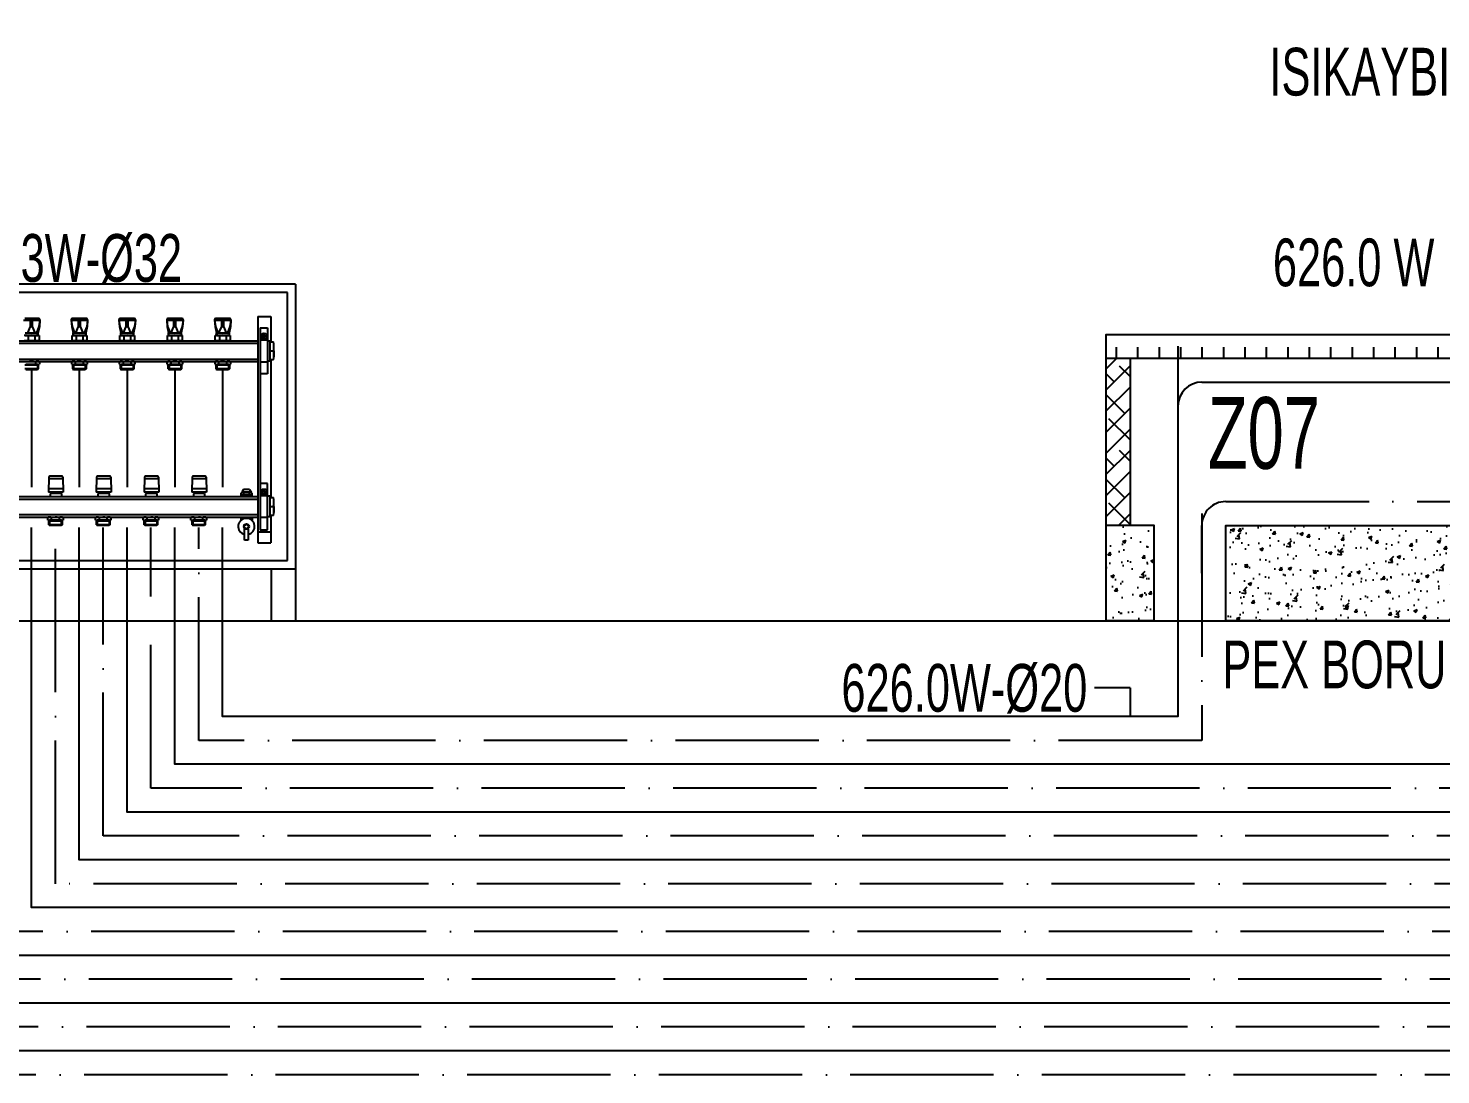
# Model space of a CAD drawing. Header units: centimetres. Extents: x 275281 to 287704, y -444050 to -441150.
# Drawn here: x 283860.6 to 284156.3, y -443296.6 to -443077.5 of the extents above; entities that cross this region are included whole.
import ezdxf
from ezdxf.enums import TextEntityAlignment as Align

# ---------------------------------------------------------------- set-up
doc = ezdxf.new("R2010")
doc.units = ezdxf.units.CM
doc.linetypes.add('ROTAS_ISITMA_DONUS', pattern=[40, 30, -5, 0, -5])
for name, color, linetype in [('ROTAS-ISITMA-CAP', 41, 'Continuous'), ('ROTAS-ISITMA-DONUS-BORU', 30, 'ROTAS_ISITMA_DONUS'), ('ROTAS-ISITMA-GIDIS-BORU', 10, 'Continuous'), ('ROTAS-ISITMA-KOLLEKTOR', 1, 'Continuous'), ('ROTAS-ISITMA-SEMA-DETAY', 7, 'Continuous'), ('ROTAS-SEMA-KAT-BANDI', 7, 'Continuous')]:
    doc.layers.add(name, color=color, linetype=linetype)
doc.styles.add('ROTAS-YAZI', font='arial.ttf')
pattern_1 = [(50, (-135697.04, 398449.737), (7.17260183, -0.62752135), [0.75, -8.25]), (355, (-135697.04, 398449.737), (-1.38751334, 7.52192134), [0.6, -6.6]), (100.4514445, (-135696.442, 398449.6846), (5.78508847, 6.89439991), [0.63740192, -7.01142112]), (46.1842, (-135697.04, 398451.737), (10.6724133, -1.6551928), [1.125, -12.375]), (96.6356355, (-135696.15, 398451.599), (9.34661946, 9.741186), [0.95610342, -10.5171376]), (351.184164, (-135697.04, 398451.737), (9.34661945, 9.741186), [0.9, -9.9]), (21, (-135696.04, 398451.237), (5.96907052, -4.02618891), [0.75, -8.25]), (326, (-135696.04, 398451.237), (2.43315332, 7.25150045), [0.6, -6.6]), (71.4514447, (-135695.5425, 398450.9014), (8.40222377, 3.22531153), [0.6374019, -7.01142112]), (37.5, (-135697.04, 398449.737), (0.121598553, 3.328938538), [0, -6.52, 0, -6.7, 0, -6.625]), (7.5, (-135697.04, 398449.737), (2.630695374, 3.94411712), [0, -3.82, 0, -6.37, 0, -2.525]), (327.5, (-135699.27, 398449.737), (5.338224362, -0.225548717), [0, -2.5, 0, -7.8, 0, -10.35]), (317.5, (-135700.27, 398449.737), (5.831861693, 1.001049823), [0, -3.25, 0, -5.18, 0, -7.35])]
pattern_2 = [(45, (-135697.04, 398444.737), (-2.209708691, 2.209708691), []), (135, (-135697.04, 398444.737), (-6.629126074, 2.209708691), [7.8125, -4.6875])]

# ---------------------------------------------------------------- blocks, each defined once
blk = doc.blocks.new('ROTAS-YI-KOMBI-KOLLEKTOR-8')
at = {"color": 15}
for p, q in [((100.29, 70.49, 0), (-14.7, 70.49, 0)), ((98.57, 68.77, 0), (-12.98, 68.77, 0)), ((98.57, 12.63, 0), (98.57, 68.77, 0)), ((100.29, 70.49, 0), (100.29, 0, 0)), ((-12.98, 12.63, 0), (98.57, 12.63, 0)), ((-14.7, 10.9, 0), (100.29, 10.9, 0)), ((95.2, 10.9, 0), (95.2, 0, 0)), ((-14.7, 0, 0), (100.29, 0, 0))]:
    blk.add_line(p, q, dxfattribs=at)
at = {"color": 7}
for p, q in [((43.31, 62.96), (46.74, 62.96)), ((46.49, 63.31), (43.57, 63.31)), ((44.82, 61.63), (44.82, 62.96)), ((45.24, 61.63), (45.24, 62.96)), ((46.74, 62.96), (46.55, 61.63)), ((46.74, 62.96), (46.64, 61.63)), ((46.74, 63.05), (46.74, 62.96)), ((53.31, 63.05), (53.31, 62.96)), ((53.31, 62.96), (53.5, 61.63)), ((53.31, 62.96), (56.74, 62.96)), ((53.31, 62.96), (53.42, 61.63)), ((56.49, 63.31), (53.57, 63.31)), ((54.82, 61.63), (54.82, 62.96)), ((55.24, 61.63), (55.24, 62.96)), ((56.74, 62.96), (56.55, 61.63)), ((56.74, 62.96), (56.64, 61.63)), ((56.74, 63.05), (56.74, 62.96)), ((63.31, 63.05), (63.31, 62.96)), ((63.31, 62.96), (63.5, 61.63)), ((63.31, 62.96), (66.74, 62.96)), ((63.31, 62.96), (63.42, 61.63)), ((66.49, 63.31), (63.57, 63.31)), ((64.82, 61.63), (64.82, 62.96)), ((65.24, 61.63), (65.24, 62.96)), ((66.74, 62.96), (66.55, 61.63)), ((66.74, 62.96), (66.64, 61.63)), ((66.74, 63.05), (66.74, 62.96)), ((73.31, 63.05), (73.31, 62.96)), ((73.31, 62.96), (73.5, 61.63)), ((73.31, 62.96), (76.74, 62.96)), ((73.31, 62.96), (73.42, 61.63)), ((76.49, 63.31), (73.57, 63.31)), ((74.82, 61.63), (74.82, 62.96)), ((75.24, 61.63), (75.24, 62.96)), ((76.74, 62.96), (76.55, 61.63)), ((76.74, 62.96), (76.64, 61.63)), ((76.74, 63.05), (76.74, 62.96)), ((83.31, 63.05), (83.31, 62.96)), ((83.31, 62.96), (83.5, 61.63)), ((83.31, 62.96), (86.74, 62.96)), ((83.31, 62.96), (83.42, 61.63)), ((86.49, 63.31), (83.57, 63.31)), ((84.82, 61.63), (84.82, 62.96)), ((85.24, 61.63), (85.24, 62.96)), ((86.74, 62.96), (86.55, 61.63)), ((86.74, 62.96), (86.64, 61.63)), ((86.74, 63.05), (86.74, 62.96)), ((92.4, 63.72), (92.4, 16.39)), ((92.4, 63.72), (95.09, 63.72)), ((95.09, 63.72), (95.09, 58.44)), ((43.7, 60.3), (46.36, 60.3)), ((43.7, 59.79), (46.36, 59.79)), ((44.25, 60.3), (44.82, 61.63)), ((44.33, 59.8), (44.33, 58.62)), ((44.82, 61.63), (45.24, 61.63)), ((45.8, 60.3), (45.24, 61.63)), ((45.72, 59.8), (45.72, 58.62)), ((46.02, 60.3), (45.8, 60.3)), ((46.55, 61.63), (46.02, 60.3)), ((46.64, 61.63), (46.36, 60.3)), ((46.36, 60.3), (46.36, 59.79)), ((46.57, 59.75), (46.57, 58.62)), ((53.42, 61.63), (53.7, 60.3)), ((53.48, 58.62), (53.48, 59.74)), ((53.5, 61.63), (54.03, 60.3)), ((53.7, 60.3), (56.36, 60.3)), ((53.7, 59.79), (53.7, 60.3)), ((53.7, 59.79), (56.36, 59.79)), ((54.25, 60.3), (54.82, 61.63)), ((54.33, 59.8), (54.33, 58.62)), ((54.82, 61.63), (55.24, 61.63)), ((55.8, 60.3), (55.24, 61.63)), ((55.72, 59.8), (55.72, 58.62)), ((56.02, 60.3), (55.8, 60.3)), ((56.55, 61.63), (56.02, 60.3)), ((56.64, 61.63), (56.36, 60.3)), ((56.36, 60.3), (56.36, 59.79)), ((56.57, 59.75), (56.57, 58.62)), ((63.42, 61.63), (63.7, 60.3)), ((63.48, 58.62), (63.48, 59.74)), ((63.5, 61.63), (64.03, 60.3)), ((63.7, 60.3), (66.36, 60.3)), ((63.7, 59.79), (63.7, 60.3)), ((63.7, 59.79), (66.36, 59.79)), ((64.25, 60.3), (64.82, 61.63)), ((64.33, 59.8), (64.33, 58.62)), ((64.82, 61.63), (65.24, 61.63)), ((65.8, 60.3), (65.24, 61.63)), ((65.72, 59.8), (65.72, 58.62)), ((66.02, 60.3), (65.8, 60.3)), ((66.55, 61.63), (66.02, 60.3)), ((66.64, 61.63), (66.36, 60.3)), ((66.36, 60.3), (66.36, 59.79)), ((66.57, 59.75), (66.57, 58.62)), ((73.42, 61.63), (73.7, 60.3)), ((73.48, 58.62), (73.48, 59.74)), ((73.5, 61.63), (74.03, 60.3)), ((73.7, 60.3), (76.36, 60.3)), ((73.7, 59.79), (73.7, 60.3)), ((73.7, 59.79), (76.36, 59.79)), ((74.25, 60.3), (74.82, 61.63)), ((74.33, 59.8), (74.33, 58.62)), ((74.82, 61.63), (75.24, 61.63)), ((75.8, 60.3), (75.24, 61.63)), ((75.72, 59.8), (75.72, 58.62)), ((76.02, 60.3), (75.8, 60.3)), ((76.55, 61.63), (76.02, 60.3)), ((76.64, 61.63), (76.36, 60.3)), ((76.36, 60.3), (76.36, 59.79)), ((76.57, 59.75), (76.57, 58.62)), ((83.42, 61.63), (83.7, 60.3)), ((83.48, 58.62), (83.48, 59.74)), ((83.5, 61.63), (84.03, 60.3)), ((83.7, 60.3), (86.36, 60.3)), ((83.7, 59.79), (83.7, 60.3)), ((83.7, 59.79), (86.36, 59.79)), ((84.25, 60.3), (84.82, 61.63)), ((84.33, 59.8), (84.33, 58.62)), ((84.82, 61.63), (85.24, 61.63)), ((85.8, 60.3), (85.24, 61.63)), ((85.72, 59.8), (85.72, 58.62)), ((86.02, 60.3), (85.8, 60.3)), ((86.55, 61.63), (86.02, 60.3)), ((86.64, 61.63), (86.36, 60.3)), ((86.36, 60.3), (86.36, 59.79)), ((86.57, 59.75), (86.57, 58.62)), ((92.89, 61.36), (92.89, 19.09)), ((92.89, 61.36), (94.39, 61.36)), ((93.58, 59.66), (93.19, 59.66)), ((93.19, 59.66), (93.19, 59.53)), ((93.19, 59.53), (93.58, 59.53)), ((93.58, 60.01), (93.58, 59.66)), ((93.71, 60.01), (93.58, 60.01)), ((93.58, 59.53), (93.58, 59.14)), ((93.58, 59.14), (93.71, 59.14)), ((93.71, 59.66), (93.71, 60.01)), ((94.09, 59.66), (93.71, 59.66)), ((93.71, 59.14), (93.71, 59.53)), ((93.71, 59.53), (94.09, 59.53)), ((94.09, 59.53), (94.09, 59.66)), ((94.39, 61.36), (94.39, 51.71)), ((2.65, 58.62), (92.4, 58.62)), ((2.65, 58.14), (92.4, 58.14)), ((46.57, 58.62), (43.48, 58.62)), ((56.57, 58.62), (53.48, 58.62)), ((66.57, 58.62), (63.48, 58.62)), ((76.57, 58.62), (73.48, 58.62)), ((86.57, 58.62), (83.48, 58.62)), ((92.89, 58.85), (94.4, 58.85)), ((94.39, 58.68), (94.87, 58.68)), ((94.87, 58.68), (94.87, 54.39)), ((94.87, 58.43), (95.65, 58.43)), ((94.87, 56.53), (95.73, 56.53)), ((95.73, 58.04), (95.69, 58.04)), ((95.73, 56.53), (95.73, 57.83)), ((95.73, 56.53), (95.73, 55.28)), ((2.65, 54.81), (92.4, 54.81)), ((2.65, 54.33), (92.4, 54.33)), ((46.42, 53.53), (43.63, 53.53)), ((43.68, 54.33), (46.34, 54.33)), ((46.33, 53.69), (43.79, 53.69)), ((45.81, 54.33), (45.81, 53.68)), ((46.26, 53.69), (46.42, 53.53)), ((46.26, 53.69), (46.26, 52.62)), ((46.42, 53.53), (46.42, 52.78)), ((46.64, 54.26), (46.64, 53.75)), ((53.42, 53.74), (53.42, 54.27)), ((53.79, 53.69), (53.63, 53.53)), ((53.63, 52.78), (53.63, 53.53)), ((56.42, 53.53), (53.63, 53.53)), ((53.68, 54.33), (56.34, 54.33)), ((53.79, 53.69), (53.79, 52.62)), ((56.33, 53.69), (53.79, 53.69)), ((54.17, 54.33), (54.17, 53.68)), ((55.81, 54.33), (55.81, 53.68)), ((56.26, 53.69), (56.42, 53.53)), ((56.26, 53.69), (56.26, 52.62)), ((56.42, 53.53), (56.42, 52.78)), ((56.64, 54.26), (56.64, 53.75)), ((63.42, 53.74), (63.42, 54.27)), ((63.79, 53.69), (63.63, 53.53)), ((63.63, 52.78), (63.63, 53.53)), ((66.42, 53.53), (63.63, 53.53)), ((63.68, 54.33), (66.34, 54.33)), ((63.79, 53.69), (63.79, 52.62)), ((66.33, 53.69), (63.79, 53.69)), ((64.17, 54.33), (64.17, 53.68)), ((65.81, 54.33), (65.81, 53.68)), ((66.26, 53.69), (66.42, 53.53)), ((66.26, 53.69), (66.26, 52.62)), ((66.42, 53.53), (66.42, 52.78)), ((66.64, 54.26), (66.64, 53.75)), ((73.42, 53.74), (73.42, 54.27)), ((73.79, 53.69), (73.63, 53.53)), ((73.63, 52.78), (73.63, 53.53)), ((76.42, 53.53), (73.63, 53.53)), ((73.68, 54.33), (76.34, 54.33)), ((73.79, 53.69), (73.79, 52.62)), ((76.33, 53.69), (73.79, 53.69)), ((74.17, 54.33), (74.17, 53.68)), ((75.81, 54.33), (75.81, 53.68)), ((76.26, 53.69), (76.42, 53.53)), ((76.26, 53.69), (76.26, 52.62)), ((76.42, 53.53), (76.42, 52.78)), ((76.64, 54.26), (76.64, 53.75)), ((83.42, 53.74), (83.42, 54.27)), ((83.79, 53.69), (83.63, 53.53)), ((83.63, 52.78), (83.63, 53.53)), ((86.42, 53.53), (83.63, 53.53)), ((83.68, 54.33), (86.34, 54.33)), ((83.79, 53.69), (83.79, 52.62)), ((86.33, 53.69), (83.79, 53.69)), ((84.17, 54.33), (84.17, 53.68)), ((85.81, 54.33), (85.81, 53.68)), ((86.26, 53.69), (86.42, 53.53)), ((86.26, 53.69), (86.26, 52.62)), ((86.42, 53.53), (86.42, 52.78)), ((86.64, 54.26), (86.64, 53.75)), ((92.89, 54.25), (94.4, 54.25)), ((94.86, 54.39), (94.39, 54.39)), ((95.65, 54.65), (94.87, 54.65)), ((95.09, 54.62), (95.09, 25.87)), ((95.73, 55.03), (95.69, 55.03)), ((46.42, 52.78), (43.63, 52.78)), ((46.26, 52.61), (43.79, 52.61)), ((46.42, 52.78), (46.26, 52.61)), ((53.63, 52.78), (53.79, 52.61)), ((56.42, 52.78), (53.63, 52.78)), ((56.26, 52.61), (53.79, 52.61)), ((56.42, 52.78), (56.26, 52.61)), ((63.63, 52.78), (63.79, 52.61)), ((66.42, 52.78), (63.63, 52.78)), ((66.26, 52.61), (63.79, 52.61)), ((66.42, 52.78), (66.26, 52.61)), ((73.63, 52.78), (73.79, 52.61)), ((76.42, 52.78), (73.63, 52.78)), ((76.26, 52.61), (73.79, 52.61)), ((76.42, 52.78), (76.26, 52.61)), ((83.63, 52.78), (83.79, 52.61)), ((86.42, 52.78), (83.63, 52.78)), ((86.26, 52.61), (83.79, 52.61)), ((86.42, 52.78), (86.26, 52.61)), ((94.39, 51.71), (92.89, 51.71)), ((48.64, 30.12), (48.57, 26.94)), ((51.59, 29.76), (48.63, 29.76)), ((51.37, 30.33), (48.85, 30.33)), ((51.58, 30.12), (51.65, 26.94)), ((58.64, 30.12), (58.57, 26.94)), ((61.59, 29.76), (58.63, 29.76)), ((61.37, 30.33), (58.85, 30.33)), ((61.58, 30.12), (61.65, 26.94)), ((68.64, 30.12), (68.57, 26.94)), ((71.59, 29.76), (68.63, 29.76)), ((71.37, 30.33), (68.85, 30.33)), ((71.58, 30.12), (71.65, 26.94)), ((78.64, 30.12), (78.57, 26.94)), ((81.59, 29.76), (78.63, 29.76)), ((81.37, 30.33), (78.85, 30.33)), ((81.58, 30.12), (81.65, 26.94)), ((51.65, 26.94), (48.57, 26.94)), ((51.63, 27.65), (48.59, 27.65)), ((49, 26.72), (48.89, 26.61)), ((48.89, 26.61), (48.89, 26.11)), ((51.22, 26.72), (49, 26.72)), ((49.18, 26.94), (49.18, 26.72)), ((51.04, 26.72), (51.04, 26.94)), ((51.22, 26.72), (51.32, 26.61)), ((51.32, 26.11), (51.32, 26.61)), ((61.65, 26.94), (58.57, 26.94)), ((61.63, 27.65), (58.59, 27.65)), ((59, 26.72), (58.89, 26.61)), ((58.89, 26.61), (58.89, 26.11)), ((61.22, 26.72), (59, 26.72)), ((59.18, 26.94), (59.18, 26.72)), ((61.04, 26.72), (61.04, 26.94)), ((61.22, 26.72), (61.32, 26.61)), ((61.32, 26.11), (61.32, 26.61)), ((71.65, 26.94), (68.57, 26.94)), ((71.63, 27.65), (68.59, 27.65)), ((69, 26.72), (68.89, 26.61)), ((68.89, 26.61), (68.89, 26.11)), ((71.22, 26.72), (69, 26.72)), ((69.18, 26.94), (69.18, 26.72)), ((71.04, 26.72), (71.04, 26.94)), ((71.22, 26.72), (71.32, 26.61)), ((71.32, 26.11), (71.32, 26.61)), ((81.65, 26.94), (78.57, 26.94)), ((81.63, 27.65), (78.59, 27.65)), ((79, 26.72), (78.89, 26.61)), ((78.89, 26.61), (78.89, 26.11)), ((81.22, 26.72), (79, 26.72)), ((79.18, 26.94), (79.18, 26.72)), ((81.04, 26.72), (81.04, 26.94)), ((81.22, 26.72), (81.32, 26.61)), ((81.32, 26.11), (81.32, 26.61)), ((88.82, 26.79), (88.82, 26.01)), ((90.97, 26.83), (89.02, 26.83)), ((89.39, 27.51), (89.03, 26.98)), ((89.03, 26.98), (89.03, 26.83)), ((90.97, 26.98), (89.03, 26.98)), ((90.61, 27.51), (89.39, 27.51)), ((89.41, 26.83), (89.41, 26.83)), ((89.41, 26.78), (89.41, 26.35)), ((90.57, 26.83), (90.57, 26.83)), ((90.57, 26.78), (90.57, 26.35)), ((90.61, 27.51), (90.97, 26.98)), ((90.97, 26.83), (90.97, 26.98)), ((91.18, 26.35), (91.18, 26.78)), ((94.39, 28.75), (92.89, 28.75)), ((93.2, 27.05), (93.57, 27.05)), ((93.2, 26.92), (93.2, 27.05)), ((93.57, 26.92), (93.2, 26.92)), ((93.57, 27.4), (93.7, 27.4)), ((93.57, 27.05), (93.57, 27.39)), ((93.57, 26.53), (93.57, 26.92)), ((93.7, 27.4), (93.7, 27.05)), ((93.7, 27.05), (94.09, 27.05)), ((93.7, 26.92), (93.7, 26.53)), ((94.09, 26.92), (93.7, 26.92)), ((94.09, 27.05), (94.09, 26.92)), ((94.39, 19.09), (94.39, 28.75)), ((92.4, 26.01), (2.7, 26.01)), ((2.7, 25.52), (92.4, 25.52)), ((49, 26.01), (48.89, 26.11)), ((51.32, 26.11), (51.22, 26.01)), ((59, 26.01), (58.89, 26.11)), ((61.32, 26.11), (61.22, 26.01)), ((69, 26.01), (68.89, 26.11)), ((71.32, 26.11), (71.22, 26.01)), ((79, 26.01), (78.89, 26.11)), ((81.32, 26.11), (81.22, 26.01)), ((91.18, 26.35), (88.82, 26.35)), ((91.18, 26.01), (91.18, 26.35)), ((94.39, 26.23), (92.88, 26.23)), ((92.88, 26.07), (92.88, 21.77)), ((92.92, 19.03), (92.92, 26.01)), ((93.7, 26.53), (93.57, 26.53)), ((94.87, 26.1), (94.4, 26.1)), ((94.87, 26.1), (94.87, 21.81)), ((94.87, 25.84), (95.65, 25.84)), ((94.87, 23.95), (95.73, 23.95)), ((95.73, 25.45), (95.69, 25.45)), ((95.73, 23.95), (95.73, 25.24)), ((95.73, 23.95), (95.73, 22.69)), ((92.4, 22.2), (2.7, 22.2)), ((2.7, 21.72), (92.4, 21.72)), ((48.39, 21.12), (48.39, 21.66)), ((51.39, 20.91), (48.6, 20.91)), ((48.77, 21.07), (48.61, 20.91)), ((48.61, 20.16), (48.61, 20.91)), ((48.77, 21.07), (48.77, 20)), ((51.3, 21.07), (48.77, 21.07)), ((49.15, 21.72), (49.15, 21.07)), ((50.79, 21.72), (50.79, 21.07)), ((51.23, 21.07), (51.23, 20)), ((51.23, 21.07), (51.39, 20.91)), ((51.39, 20.91), (51.39, 20.16)), ((51.61, 21.64), (51.61, 21.13)), ((58.39, 21.12), (58.39, 21.66)), ((61.39, 20.91), (58.6, 20.91)), ((58.77, 21.07), (58.61, 20.91)), ((58.61, 20.16), (58.61, 20.91)), ((58.77, 21.07), (58.77, 20)), ((61.3, 21.07), (58.77, 21.07)), ((59.15, 21.72), (59.15, 21.07)), ((60.79, 21.72), (60.79, 21.07)), ((61.23, 21.07), (61.23, 20)), ((61.23, 21.07), (61.39, 20.91)), ((61.39, 20.91), (61.39, 20.16)), ((61.61, 21.64), (61.61, 21.13)), ((68.39, 21.12), (68.39, 21.66)), ((71.39, 20.91), (68.6, 20.91)), ((68.77, 21.07), (68.61, 20.91)), ((68.61, 20.16), (68.61, 20.91)), ((68.77, 21.07), (68.77, 20)), ((71.3, 21.07), (68.77, 21.07)), ((69.15, 21.72), (69.15, 21.07)), ((70.79, 21.72), (70.79, 21.07)), ((71.23, 21.07), (71.23, 20)), ((71.23, 21.07), (71.39, 20.91)), ((71.39, 20.91), (71.39, 20.16)), ((71.61, 21.64), (71.61, 21.13)), ((78.39, 21.12), (78.39, 21.66)), ((81.39, 20.91), (78.6, 20.91)), ((78.77, 21.07), (78.61, 20.91)), ((78.61, 20.16), (78.61, 20.91)), ((78.77, 21.07), (78.77, 20)), ((81.3, 21.07), (78.77, 21.07)), ((79.15, 21.72), (79.15, 21.07)), ((80.79, 21.72), (80.79, 21.07)), ((81.23, 21.07), (81.23, 20)), ((81.23, 21.07), (81.39, 20.91)), ((81.39, 20.91), (81.39, 20.16)), ((81.61, 21.64), (81.61, 21.13)), ((88.82, 21.72), (88.82, 21)), ((88.82, 21.49), (91.18, 21.49)), ((91.18, 21.72), (91.18, 21.01)), ((94.39, 21.64), (92.88, 21.64)), ((94.87, 21.81), (94.4, 21.81)), ((95.65, 22.07), (94.87, 22.07)), ((95.09, 22.04), (95.09, 16.39)), ((95.73, 22.45), (95.69, 22.45)), ((51.39, 20.16), (48.6, 20.16)), ((48.61, 20.16), (48.77, 20)), ((51.23, 20), (48.77, 20)), ((51.39, 20.16), (51.23, 20)), ((61.39, 20.16), (58.6, 20.16)), ((58.61, 20.16), (58.77, 20)), ((61.23, 20), (58.77, 20)), ((61.39, 20.16), (61.23, 20)), ((71.39, 20.16), (68.6, 20.16)), ((68.61, 20.16), (68.77, 20)), ((71.23, 20), (68.77, 20)), ((71.39, 20.16), (71.23, 20)), ((81.39, 20.16), (78.6, 20.16)), ((78.61, 20.16), (78.77, 20)), ((81.23, 20), (78.77, 20)), ((81.39, 20.16), (81.23, 20)), ((89.47, 19.78), (90.01, 20.3)), ((90.01, 19.25), (89.47, 19.78)), ((89.59, 16.91), (89.59, 19.26)), ((89.59, 19.26), (90.39, 19.26)), ((90.01, 20.3), (90.52, 19.8)), ((90.52, 19.8), (90.02, 19.26)), ((90.39, 19.26), (90.39, 16.91)), ((95.11, 18.6), (92.4, 18.6)), ((92.89, 19.09), (94.39, 19.09)), ((90.39, 16.91), (89.59, 16.91)), ((92.4, 16.39), (95.09, 16.39))]:
    blk.add_line(p, q, dxfattribs=at)
for centre, radius in [((93.64, 59.59), 0.644), ((93.64, 26.98), 0.644), ((90, 19.79), 0.536)]:
    blk.add_circle(centre, radius, dxfattribs=at)
for centre, radius, start, end in [((46.49, 63.05), 0.257, 0, 90), ((53.57, 63.05), 0.257, 90, 180), ((56.49, 63.05), 0.257, 0, 90), ((63.57, 63.05), 0.257, 90, 180), ((66.49, 63.05), 0.257, 0, 90), ((73.57, 63.05), 0.257, 90, 180), ((76.49, 63.05), 0.257, 0, 90), ((83.57, 63.05), 0.257, 90, 180), ((86.49, 63.05), 0.257, 0, 90), ((43.91, 57.99), 1.81, 76.6463, 103.6856), ((45, 55.51), 4.29, 80.3979, 99.064), ((46.16, 57.99), 1.81, 76.6986, 104.0022), ((53.91, 57.99), 1.81, 76.6463, 103.6856), ((55, 55.51), 4.29, 80.3979, 99.064), ((56.16, 57.99), 1.81, 76.6986, 104.0022), ((63.91, 57.99), 1.81, 76.6463, 103.6856), ((65, 55.51), 4.29, 80.3979, 99.064), ((66.16, 57.99), 1.81, 76.6986, 104.0022), ((73.91, 57.99), 1.81, 76.6463, 103.6856), ((75, 55.51), 4.29, 80.3979, 99.064), ((76.16, 57.99), 1.81, 76.6986, 104.0022), ((83.91, 57.99), 1.81, 76.6463, 103.6856), ((85, 55.51), 4.29, 80.3979, 99.064), ((86.16, 57.99), 1.81, 76.6986, 104.0022), ((89.63, 57.44), 6.09, -8.5775, 9.2819), ((89.63, 55.59), 6.09, -8.9172, 8.8927), ((45.04, 49.95), 4.38, 79.7768, 101.3444), ((45.04, 58.58), 4.89, -100.1605, -80.8415), ((46.22, 53.22), 1.11, 67.9687, 111.3796), ((46.22, 55.33), 1.63, -104.3711, -75.2029), ((53.8, 53.22), 1.11, 70.3808, 110.0324), ((53.8, 55.33), 1.63, -103.4871, -76.7849), ((55.04, 49.95), 4.38, 79.7768, 101.3444), ((55.04, 58.58), 4.89, -100.1605, -80.8415), ((56.22, 53.22), 1.11, 67.9687, 111.3796), ((56.22, 55.33), 1.63, -104.3711, -75.2029), ((63.8, 53.22), 1.11, 70.3808, 110.0324), ((63.8, 55.33), 1.63, -103.4871, -76.7849), ((65.04, 49.95), 4.38, 79.7768, 101.3444), ((65.04, 58.58), 4.89, -100.1605, -80.8415), ((66.22, 53.22), 1.11, 67.9687, 111.3796), ((66.22, 55.33), 1.63, -104.3711, -75.2029), ((73.8, 53.22), 1.11, 70.3808, 110.0324), ((73.8, 55.33), 1.63, -103.4871, -76.7849), ((75.04, 49.95), 4.38, 79.7768, 101.3444), ((75.04, 58.58), 4.89, -100.1605, -80.8415), ((76.22, 53.22), 1.11, 67.9687, 111.3796), ((76.22, 55.33), 1.63, -104.3711, -75.2029), ((83.8, 53.22), 1.11, 70.3808, 110.0324), ((83.8, 55.33), 1.63, -103.4871, -76.7849), ((85.04, 49.95), 4.38, 79.7768, 101.3444), ((85.04, 58.58), 4.89, -100.1605, -80.8415), ((86.22, 53.22), 1.11, 67.9687, 111.3796), ((86.22, 55.33), 1.63, -104.3711, -75.2029), ((48.85, 30.12), 0.215, 90, 178.794), ((51.37, 30.12), 0.215, 1.206, 90), ((58.85, 30.12), 0.215, 90, 178.794), ((61.37, 30.12), 0.215, 1.206, 90), ((68.85, 30.12), 0.215, 90, 178.794), ((71.37, 30.12), 0.215, 1.206, 90), ((78.85, 30.12), 0.215, 90, 178.794), ((81.37, 30.12), 0.215, 1.206, 90), ((89.11, 25.93), 0.905, 70.7684, 108.797), ((89.99, 23.93), 2.9, 78.5921, 101.6392), ((90.88, 25.93), 0.905, 70.5259, 110.0022), ((89.63, 24.86), 6.09, -8.5775, 9.2819), ((89.63, 23.01), 6.09, -8.9172, 8.8927), ((48.77, 20.61), 1.11, 70.3808, 110.0324), ((48.77, 22.71), 1.63, -103.4871, -76.7849), ((50.01, 17.34), 4.38, 79.7768, 101.3444), ((50.01, 25.97), 4.89, -100.1605, -80.8415), ((51.19, 20.61), 1.11, 67.9687, 111.3796), ((51.19, 22.71), 1.63, -104.3711, -75.2029), ((58.77, 20.61), 1.11, 70.3808, 110.0324), ((58.77, 22.71), 1.63, -103.4871, -76.7849), ((60.01, 17.34), 4.38, 79.7768, 101.3444), ((60.01, 25.97), 4.89, -100.1605, -80.8415), ((61.19, 20.61), 1.11, 67.9687, 111.3796), ((61.19, 22.71), 1.63, -104.3711, -75.2029), ((68.77, 20.61), 1.11, 70.3808, 110.0324), ((68.77, 22.71), 1.63, -103.4871, -76.7849), ((70.01, 17.34), 4.38, 79.7768, 101.3444), ((70.01, 25.97), 4.89, -100.1605, -80.8415), ((71.19, 20.61), 1.11, 67.9687, 111.3796), ((71.19, 22.71), 1.63, -104.3711, -75.2029), ((78.77, 20.61), 1.11, 70.3808, 110.0324), ((78.77, 22.71), 1.63, -103.4871, -76.7849), ((80.01, 17.34), 4.38, 79.7768, 101.3444), ((80.01, 25.97), 4.89, -100.1605, -80.8415), ((81.19, 20.61), 1.11, 67.9687, 111.3796), ((81.19, 22.71), 1.63, -104.3711, -75.2029), ((90, 19.79), 1.72, -77.0018, -103.6789)]:
    blk.add_arc(centre, radius, start, end, dxfattribs=at)
at = {"layer": 'ROTAS-ISITMA-GIDIS-BORU'}
for p, q in [((45, 52.61), (45, 28.01)), ((55, 52.61), (55, 28.01)), ((65, 52.61), (65, 28.01)), ((75, 52.61), (75, 28.01)), ((85, 52.61), (85, 28.01))]:
    blk.add_line(p, q, dxfattribs=at)
at = {"color": 4, "style": 'ROTAS-YAZI', "width": 0.65}
blk.add_attdef('KOMBI', (33, 195.06), '', height=20, rotation=360, dxfattribs=at)
blk = doc.blocks.new('ROTAS-YI-KOLLEKTOR-ETIKETI')
at = {"color": 41}
for q in [(7.5, 6), (0, 0)]:
    blk.add_line((0, 6), q, dxfattribs=at)
at = {"color": 41, "style": 'ROTAS-YAZI', "width": 0.65}
blk.add_attdef('CAP', (10, 1), '', height=10, dxfattribs=at)
blk = doc.blocks.new('ROTAS-YI-DEVRE-PANELI')
h = blk.add_hatch()
h.set_pattern_fill('ACAD_ISO08W100', scale=0.898129, angle=90, style=0)
h.set_pattern_definition([(90, (-135697.04, 398444.737), (-4.49064449, 3e-16), [21.55509356, -2.6943867, 5.38877339, -2.6943867])])
h.paths.add_polyline_path([(129.28, 55), (129.28, 60), (-20, 60), (-20, 55)])
h = blk.add_hatch()
h.set_pattern_fill('ANSI38', color=15, scale=25, style=0)
h.set_pattern_definition(pattern_2)
h.paths.add_polyline_path([(-20, 20), (-15, 20), (-15, 55), (-20, 55)])
h = blk.add_hatch()
h.set_pattern_fill('ANSI38', color=15, scale=25, style=0)
h.set_pattern_definition(pattern_2)
h.paths.add_polyline_path([(124.28, 20), (129.28, 20), (129.28, 55), (124.28, 55)])
h = blk.add_hatch()
h.set_pattern_fill('AR-CONC', color=15, style=0)
h.set_pattern_definition(pattern_1)
h.paths.add_polyline_path([(-20, 0), (-10, 0), (-10, 20), (-15, 20), (-20, 20)])
h = blk.add_hatch()
h.set_pattern_fill('AR-CONC', color=15, style=0)
h.set_pattern_definition(pattern_1)
h.paths.add_polyline_path([(5, 20), (5, 0), (129.28, 0), (129.28, 20)])
at = {"color": 7}
for p, q in [((-20, 55), (129.28, 55)), ((-15, 55), (-15, 20)), ((124.28, 55), (124.28, 20))]:
    blk.add_line(p, q, dxfattribs=at)
for points in [[(-10, 0), (-20, 0), (-20, 60), (129.28, 60), (129.28, 0), (5, 0), (5, 20), (129.28, 20)], [(-10, 0), (-10, 20), (-15, 20), (-20, 20)]]:
    blk.add_lwpolyline(points, dxfattribs=at)
at = {"layer": 'ROTAS-ISITMA-DONUS-BORU'}
for p, q in [((119.28, 37.5), (119.28, 30)), ((5, 25), (114.28, 25)), ((0, 10), (0, 20))]:
    blk.add_line(p, q, dxfattribs=at)
for centre, start, end in [((114.28, 30), -90, 0), ((5, 20), 90, 180)]:
    blk.add_arc(centre, 5, start, end, dxfattribs=at)
at = {"layer": 'ROTAS-ISITMA-GIDIS-BORU'}
for p, q in [((0, 50), (114.28, 50)), ((119.28, 37.5), (119.28, 45))]:
    blk.add_line(p, q, dxfattribs=at)
for centre, start, end in [((0, 45), 90, 180), ((114.28, 45), 0, 90)]:
    blk.add_arc(centre, 5, start, end, dxfattribs=at)
at = {"color": 2, "style": 'ROTAS-YAZI', "width": 0.65}
for tag, p, height in [('ISIKAYBI', (14.15, 110), 10), ('YER', (14.88, 70.07), 10), ('NO', (1.26, 31.86), 15), ('DERECE', (94.35, 33.73), 10), ('BORU', (4.3, -14.1), 10)]:
    blk.add_attdef(tag, p, '', height=height, dxfattribs=at)
for tag, p in [('NO1', (84.62, 110.06)), ('UZ', (62.06, 70.07))]:
    blk.add_attdef(tag, p, '', height=10, rotation=360, dxfattribs=at)
blk.add_attdef('MAHAL', text='', height=10, dxfattribs=at).set_placement((15, 95), align=Align.MIDDLE_LEFT)
blk = doc.blocks.new('ROTAS-YI-HAT-ETIKETI')
at = {"color": 41}
for q in [(-7.5, 6), (0, 0)]:
    blk.add_line((0, 6), q, dxfattribs=at)
at = {"color": 41, "style": 'ROTAS-YAZI', "width": 0.65}
blk.add_attdef('CAP', (-60.45, 1), '', height=10, dxfattribs=at)

msp = doc.modelspace()

# ---------------------------------------------------------------- linework, layer by layer
at = {"layer": 'ROTAS-ISITMA-DONUS-BORU'}
for points in [[(285506.28, -443179.1), (285506.28, -443296.6), (283826.28, -443296.6), (283826.28, -443182)], [(285306.28, -443179.1), (285306.28, -443286.6), (283836.28, -443286.6), (283836.28, -443182)], [(285106.28, -443179.1), (285106.28, -443276.6), (283846.28, -443276.6), (283846.28, -443182)], [(284906.28, -443179.1), (284906.28, -443266.6), (283856.28, -443266.6), (283856.28, -443182)], [(284706.28, -443179.1), (284706.28, -443256.6), (283866.28, -443256.6), (283866.28, -443182)], [(284506.28, -443179.1), (284506.28, -443246.6), (283876.28, -443246.6), (283876.28, -443182)], [(284306.28, -443179.1), (284306.28, -443236.6), (283886.28, -443236.6), (283886.28, -443182)], [(284106.28, -443179.1), (284106.28, -443226.6), (283896.28, -443226.6), (283896.28, -443182)]]:
    msp.add_lwpolyline(points, dxfattribs=at)
at = {"layer": 'ROTAS-ISITMA-GIDIS-BORU'}
for points in [[(285501.28, -443144.1), (285501.28, -443291.6), (283831.28, -443291.6), (283831.28, -443182)], [(285301.28, -443144.1), (285301.28, -443281.6), (283841.28, -443281.6), (283841.28, -443182)], [(285101.28, -443144.1), (285101.28, -443271.6), (283851.28, -443271.6), (283851.28, -443182)], [(284901.28, -443144.1), (284901.28, -443261.6), (283861.28, -443261.6), (283861.28, -443182)], [(284701.28, -443144.1), (284701.28, -443251.6), (283871.28, -443251.6), (283871.28, -443182)], [(284501.28, -443144.1), (284501.28, -443241.6), (283881.28, -443241.6), (283881.28, -443182)], [(284301.28, -443144.1), (284301.28, -443231.6), (283891.28, -443231.6), (283891.28, -443182)], [(284101.28, -443144.1), (284101.28, -443221.6), (283901.28, -443221.6), (283901.28, -443182)]]:
    msp.add_lwpolyline(points, dxfattribs=at)
at = {"layer": 'ROTAS-SEMA-KAT-BANDI', "color": 7}
msp.add_lwpolyline([(281676.28, -443201.6), (287616.28, -443201.6), (287616.28, -442801.6), (281676.28, -442801.6)], close=True, dxfattribs=at)

# ---------------------------------------------------------------- block references
at = {"layer": 'ROTAS-ISITMA-CAP'}
for name, p, values in [('ROTAS-YI-KOLLEKTOR-ETIKETI', (283826.28, -443131.6), {'CAP': '3878.3W-%%C32'}), ('ROTAS-YI-HAT-ETIKETI', (284091.28, -443221.6), {'CAP': '626.0W-%%C20'})]:
    msp.add_blockref(name, p, dxfattribs=at).add_auto_attribs(values)
at = {"layer": 'ROTAS-ISITMA-KOLLEKTOR'}
msp.add_blockref('ROTAS-YI-KOMBI-KOLLEKTOR-8', (283816.28, -443201.6), dxfattribs=at)
at = {"layer": 'ROTAS-ISITMA-SEMA-DETAY'}
msp.add_blockref('ROTAS-YI-DEVRE-PANELI', (284106.28, -443201.6), dxfattribs=at).add_auto_attribs({'NO': 'Z07', 'DERECE': '20%%DC', 'UZ': '39.06 m', 'NO1': '16', 'BORU': 'PEX BORU, 16 x 2.0', 'YER': '626.0 W', 'ISIKAYBI': 'ISIKAYBI'})

doc.saveas('drawing.dxf')
